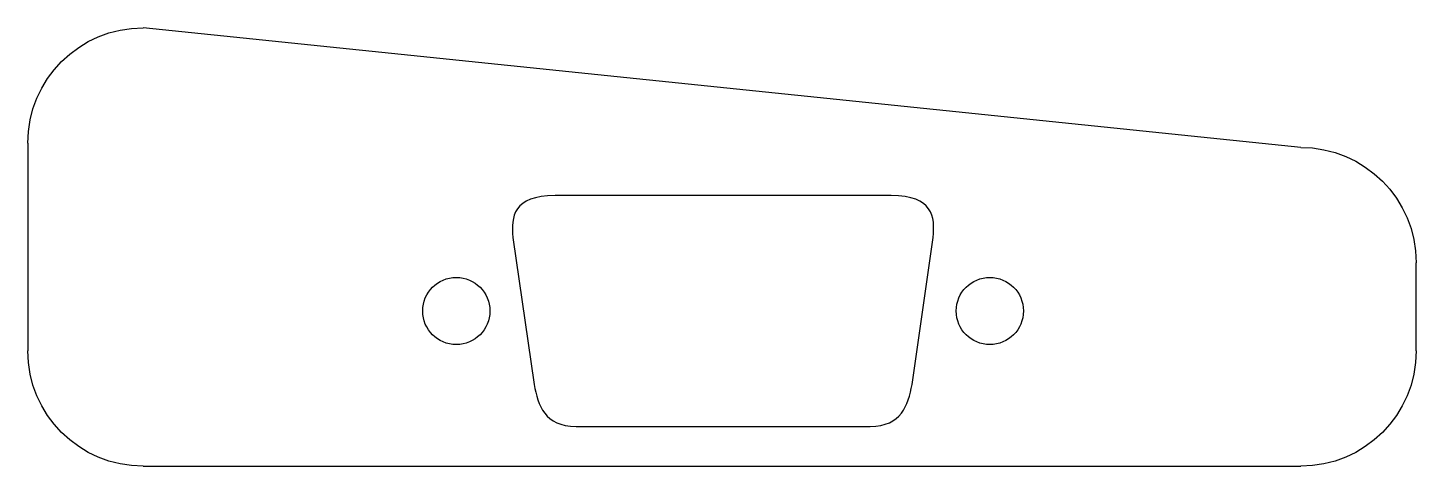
# Model space of a CAD drawing. Extents: x 5.4 to 71.5, y 3.6 to 24.5.
import ezdxf

# ---------------------------------------------------------------- set-up
doc = ezdxf.new("R2010")
doc.units = 0
doc.layers.add('Ebene_1', color=7, linetype='CONTINUOUS')

msp = doc.modelspace()

# ---------------------------------------------------------------- linework, layer by layer
at = {"layer": 'Ebene_1', "color": 7}
for points in [[(66.000001, 18.799996), (10.9, 24.499996)], [(5.4, 18.999996), (5.4, 9.099996)], [(46.5, 16.499998), (30.500001, 16.499998)], [(28.499999, 14.499999), (29.5, 7.499999)], [(47.500001, 7.499999), (48.499999, 14.499999)], [(71.500001, 9.099996), (71.500001, 13.299996)], [(27.399998, 10.999998), (27.399998, 10.999998)], [(52.799996, 10.999998), (52.799996, 10.999998)], [(5.4, 9.099996), (5.4, 9.099996)], [(31.499999, 5.5), (45.499999, 5.5)], [(10.9, 3.599996), (66.000001, 3.599996)]]:
    msp.add_lwpolyline(points, dxfattribs=at)
for points in [[(5.4, 18.999996), (5.4, 22.037562), (7.862434, 24.499996), (10.9, 24.499996)], [(65.999998, 18.799996), (69.037564, 18.799996), (71.499998, 16.337562), (71.499998, 13.299996)], [(30.500001, 16.499998), (28.499999, 16.499998), (28.4, 15.5), (28.499999, 14.499999)], [(48.499999, 14.499999), (48.599999, 15.5), (48.499999, 16.499998), (46.5, 16.499998)], [(24.199998, 10.999998), (24.199998, 11.883652), (24.916342, 12.599997), (25.799998, 12.599997)], [(25.799998, 12.599997), (26.683653, 12.599997), (27.399998, 11.883652), (27.399998, 10.999998)], [(49.599996, 10.999998), (49.599996, 11.883652), (50.316341, 12.599997), (51.199996, 12.599997)], [(51.199996, 12.599997), (52.083652, 12.599997), (52.799996, 11.883652), (52.799996, 10.999998)], [(25.799998, 9.399998), (24.916342, 9.399998), (24.199998, 10.11634), (24.199998, 10.999998)], [(27.399998, 10.999998), (27.399998, 10.11634), (26.683653, 9.399998), (25.799998, 9.399998)], [(51.199996, 9.399998), (50.316341, 9.399998), (49.599996, 10.11634), (49.599996, 10.999998)], [(52.799996, 10.999998), (52.799996, 10.11634), (52.083652, 9.399998), (51.199996, 9.399998)], [(10.9, 3.599996), (7.862434, 3.599996), (5.4, 6.06243), (5.4, 9.099996)], [(71.499998, 9.099996), (71.499998, 6.06243), (69.037564, 3.599996), (65.999998, 3.599996)], [(29.5, 7.499999), (29.7, 6.500001), (29.999999, 5.5), (31.499999, 5.5)], [(45.499999, 5.5), (46.999999, 5.5), (47.300001, 6.500001), (47.500001, 7.499999)]]:
    msp.add_open_spline(points, degree=3, dxfattribs=at)

doc.saveas('drawing.dxf')
